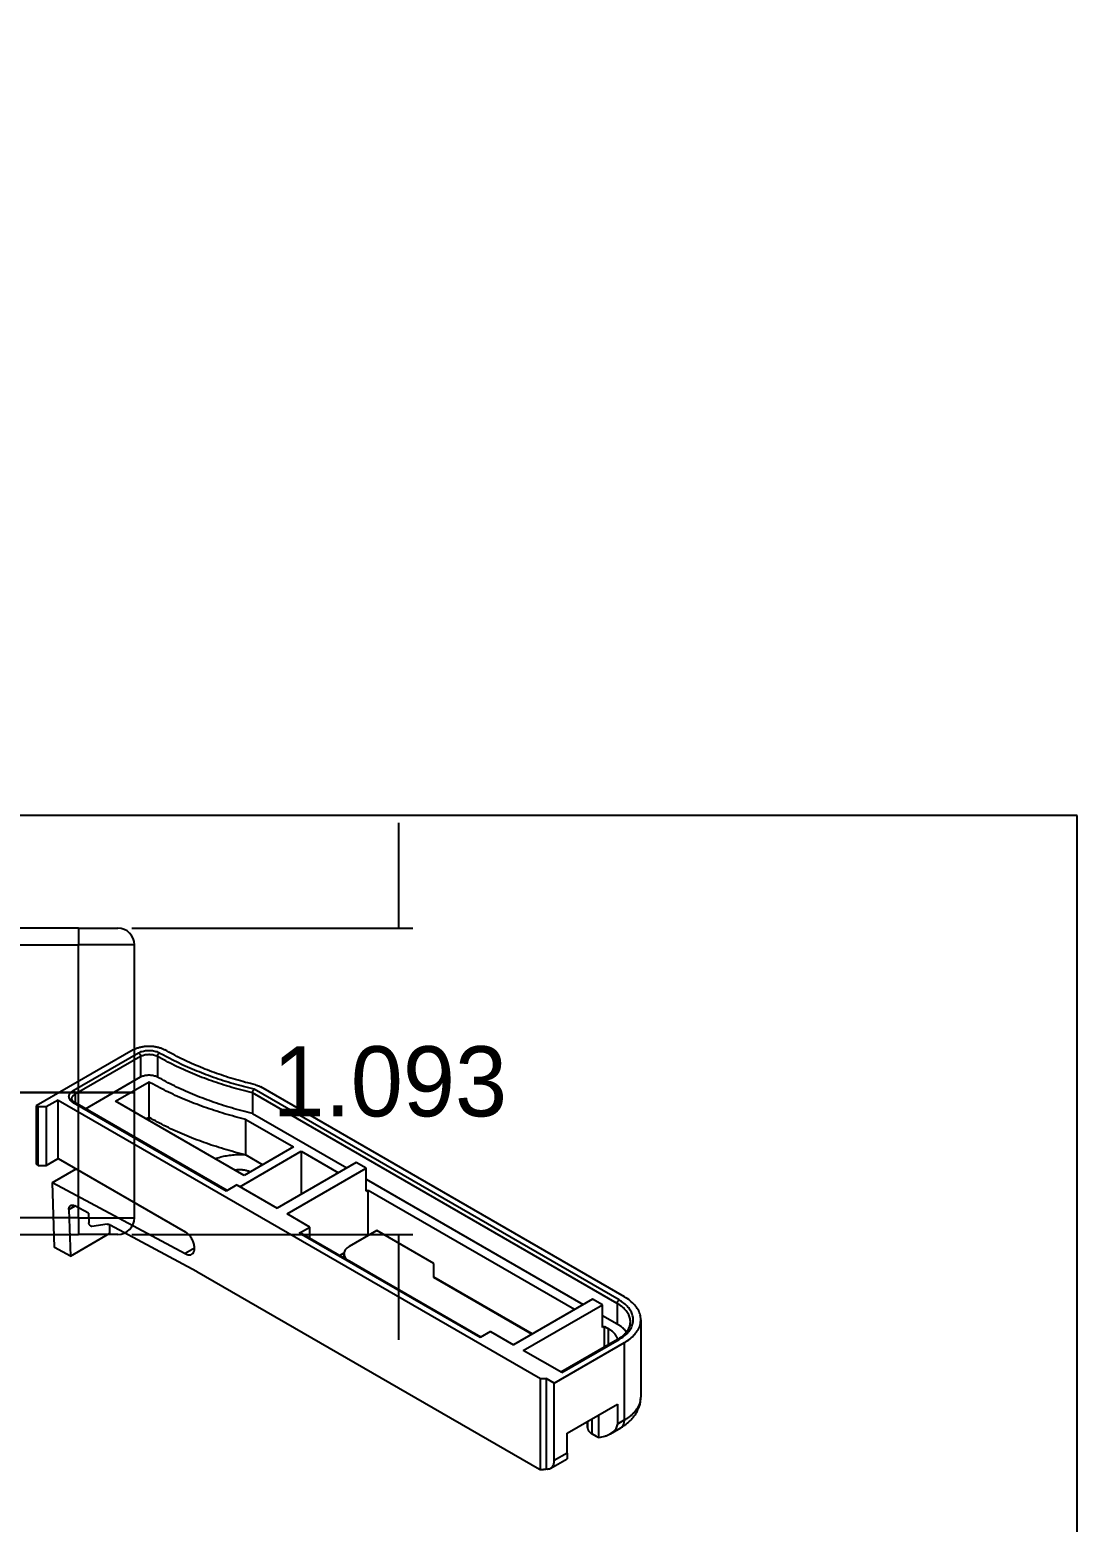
# Model space of a CAD drawing. Extents: x -1.3 to 21.2, y -2.5 to 16.2.
# Drawn here: x 6.89 to 10.62, y 5.6 to 10.93 of the extents above; entities that cross this region are included whole.
import ezdxf

# ---------------------------------------------------------------- set-up
doc = ezdxf.new("R2010")
doc.units = 0
doc.header["$MEASUREMENT"] = 0
doc.linetypes.add('BORDER', pattern=[0.875, 0.25, -0.125, 0.25, -0.125, 0, -0.125])
doc.dimstyles.new('VSDIMSTYLE0', dxfattribs={"dimtxt": 0.18, "dimasz": 0.18, "dimexe": 0.05, "dimexo": 0.05, "dimgap": 0.09, "dimtad": 0, "dimtih": 1, "dimtoh": 1, "dimdec": 3, "dimzin": 0, "dimdsep": 46, "dimtxsty": 'Standard', "dimcen": 0.09, "dimadec": 0, "dimazin": 0, "dimtp": 0.001, "dimtm": 0.001, "dimtfac": 1, "dimtdec": 3, "dimtofl": 0, "dimtmove": 0, "dimatfit": 0, "dimfxl": 0, "dimtolj": 1, "dimtzin": 0, "dimarcsym": 0})
doc.dimstyles.new('VSDIMSTYLE1', dxfattribs={"dimtxt": 0.18, "dimasz": 0.18, "dimexe": 0.05, "dimexo": 0.05, "dimgap": 0.09, "dimtad": 0, "dimtih": 1, "dimtoh": 1, "dimdec": 3, "dimzin": 0, "dimdsep": 46, "dimtxsty": 'Standard', "dimcen": 0.09, "dimadec": 0, "dimazin": 0, "dimtp": 0.001, "dimtm": 0.001, "dimtfac": 1, "dimtdec": 3, "dimtofl": 0, "dimtmove": 0, "dimatfit": 0, "dimfxl": 0, "dimtolj": 1, "dimtzin": 0, "dimarcsym": 0})
doc.dimstyles.new('VSDIMSTYLE2', dxfattribs={"dimtxt": 0.18, "dimasz": 0.18, "dimexe": 0.05, "dimexo": 0.05, "dimgap": 0.09, "dimtad": 0, "dimtih": 1, "dimtoh": 1, "dimdec": 3, "dimzin": 0, "dimdsep": 46, "dimtxsty": 'Standard', "dimcen": 0.09, "dimadec": 0, "dimazin": 0, "dimtp": 0.001, "dimtm": 0.001, "dimtfac": 1, "dimtdec": 3, "dimtofl": 0, "dimtmove": 0, "dimatfit": 0, "dimfxl": 0, "dimtolj": 1, "dimtzin": 0, "dimarcsym": 0})

# ---------------------------------------------------------------- blocks, each defined once
blk = doc.blocks.new('*D')
at = {"color": 0, "linetype": 'Continuous'}
for p, q in [((4.737631270510977, 13.88008725345119), (4.737631270510977, 14.66875277751501)), ((7.262368729488939, 13.7716823265573), (7.262368729488939, 14.66875277751501)), ((4.737631270510977, 14.61875277751501), (5.424999993294435, 14.61875277751501)), ((6.57500000670548, 14.61875277751501), (7.262368729488939, 14.61875277751501)), ((7.105631270510972, 13.99031738558094), (7.991168380400155, 13.99031738558094)), ((7.941168380400155, 13.99031738558094), (7.941168380400155, 13.24999985606912)), ((7.941168380400155, 12.74999985606912), (7.941168380400155, 12.0096823265573)), ((7.112368729488934, 12.0096823265573), (7.991168380400155, 12.0096823265573)), ((8.205056899493169, 7.723547391071639), (8.205056899493169, 8.098547391071639)), ((7.252368792709816, 7.723547391071639), (8.25505689949317, 7.723547391071639)), ((7.252368792709734, 6.630547391071638), (8.25505689949317, 6.630547391071638)), ((8.205056899493169, 6.255547391071638), (8.205056899493169, 6.630547391071638))]:
    blk.add_line(p, q, dxfattribs=at)
at = {"color": 0, "linetype": 'BORDER'}
for s, p in [('2.525', (5.549999993294435, 14.49375277751501)), ('1.981', (7.491168373694633, 12.87499985606912)), ('1.093', (7.755056892787646, 7.052047391071639))]:
    blk.add_text(s, height=0.25, dxfattribs=at).set_placement(p)

msp = doc.modelspace()

# ---------------------------------------------------------------- linework, layer by layer
at = {"color": 0, "linetype": 'Continuous'}
for p, q in [((10.625, 8.125), (0.375, 8.125)), ((10.625, 0.375), (10.625, 8.125)), ((7.062368792709815, 7.723547391071639), (5.532631333731858, 7.723547391071639)), ((7.062368792709862, 7.723547391071713), (7.062368792709862, 7.66354739107154)), ((7.062368792709862, 7.723547391071713), (7.202368792709734, 7.723547391071713)), ((5.532631333731859, 7.663547391071639), (7.062368792709815, 7.663547391071639)), ((7.062368792709815, 7.137547391071639), (7.062368792709815, 7.663547391071639)), ((7.262368792709907, 7.66354739107154), (7.062368792709862, 7.66354739107154)), ((7.262368792709816, 7.137547391071639), (7.262368792709816, 7.663547391071639)), ((7.257548710548342, 7.289227568938846), (6.911936129107807, 7.089688052008826)), ((7.044165097189686, 7.143985074640519), (7.276836215742555, 7.278317807569672)), ((7.28390728355442, 7.266070358855756), (7.051236165001551, 7.131737625926603)), ((7.28390728355442, 7.266070358855756), (7.28390728355442, 7.192585666572262)), ((7.344718466736462, 7.266070358855758), (7.344718466736462, 7.192585666572263)), ((7.087399115905454, 7.079131623082167), (7.28390728355442, 7.192585666572262)), ((5.60763133373186, 7.137547391071639), (7.062368792709815, 7.137547391071639)), ((7.062368792709815, 7.137547391071639), (5.60763133373186, 7.137547391071639)), ((7.262368792709907, 7.1375473910717), (7.062368792709862, 7.1375473910717)), ((7.062368792709862, 7.1375473910717), (7.262368792709907, 7.1375473910717)), ((7.062368792709815, 6.690547391071639), (7.062368792709815, 7.137547391071639)), ((7.194778841582417, 7.106017983627383), (7.314279887602937, 7.175011944715772)), ((7.262368792709816, 6.690547391071639), (7.262368792709816, 7.137547391071639)), ((7.314279887602937, 7.048454876448501), (7.314279887602937, 7.175011944715772)), ((7.683593097081031, 7.135702635545905), (7.683593097081031, 7.062217943262408)), ((8.983758997984378, 6.385051502668199), (7.683593097081031, 7.135702635545902)), ((8.990830065796244, 6.397298951382115), (7.689244686552278, 7.148769620461883)), ((9.00992194888828, 6.40832165522464), (7.713474862528069, 7.15682572952481)), ((6.919169924909187, 7.085511618055636), (6.911936129107806, 7.089688052008826)), ((6.911936129107806, 7.089688052008826), (6.911936129107806, 6.881481391408061)), ((6.94712874017762, 7.085511618055636), (6.919169924909187, 7.085511618055636)), ((6.919169924909187, 6.877304957454871), (6.919169924909187, 7.085511618055636)), ((6.989717875038328, 7.110100466532018), (6.94712874017762, 7.085511618055636)), ((6.94712874017762, 7.085511618055636), (6.94712874017762, 6.877304957454871)), ((6.989717875038328, 7.110100466532019), (8.710108673665186, 6.11683237583344)), ((6.989717875038325, 6.901893805931253), (6.989717875038326, 7.110100466532018)), ((7.589746157845563, 6.785719383616918), (7.044165097189686, 7.10071075585135)), ((7.592675090033698, 6.787410403404176), (7.049165097189686, 7.101206044079917)), ((7.051236165001552, 7.131737625926603), (7.051236165001552, 7.100010312521227)), ((7.653440085805824, 6.841209790808159), (7.194778841582417, 7.106017983627383)), ((7.314279887602942, 7.0484550084543), (7.304380363409984, 7.042739515496646)), ((7.314279887602939, 7.048454876448527), (7.314279887301522, 7.037024022713018)), ((7.659299001451784, 6.91457772466652), (7.659299001451784, 7.041134792933795)), ((7.659299001451784, 7.041134792933795), (7.829509674321264, 6.942863615133653)), ((7.683593097081031, 7.062217943262408), (8.019972455227112, 6.868009230286939)), ((7.637883622299332, 6.801201524345594), (7.856379732006353, 6.927350312101829)), ((7.829509674321263, 6.942863615133653), (7.653440085805824, 6.841209790808159)), ((7.856379732006358, 6.927350312101832), (7.856379732006358, 6.773558927497973)), ((7.856379732006353, 6.927350180096027), (7.989566863636099, 6.850454553796998)), ((6.911936129107806, 6.881481391408061), (6.919169924909187, 6.877304957454871)), ((6.919169924909187, 6.877304957454871), (6.94712874017762, 6.877304957454871)), ((6.94712874017762, 6.877304957454871), (6.989717875038325, 6.901893805931253)), ((6.989717875038326, 6.901893805931253), (7.443064344804246, 6.640154099575731)), ((7.659299001451784, 6.91457772466652), (7.719907995016316, 6.879585105916727)), ((8.05320647394288, 6.887196899938741), (7.771070868249456, 6.724305832043665)), ((7.806426207308787, 6.703893417520472), (8.088561813002208, 6.866784485415546)), ((8.088561813002208, 6.866784485415547), (8.05320647394288, 6.88719689993874)), ((8.088561813002208, 6.785134827322782), (8.088561813002208, 6.866784485415547)), ((6.970055733156863, 6.816513765592999), (7.053828088899411, 6.864879757731608)), ((6.976964879744995, 6.584064874277622), (6.970055733156863, 6.816513765592999)), ((6.970055733156863, 6.816513765592999), (7.443064346715848, 6.562495256370899)), ((8.088561813002208, 6.828409146111944), (8.862843738401478, 6.381377268054023)), ((7.627222817248446, 6.807356543011501), (7.589746157845563, 6.785719383616918)), ((7.627222817248449, 6.807356543011502), (7.771070868249458, 6.724305832043666)), ((8.088561813002208, 6.785134827322774), (8.095632880814083, 6.789217310227418)), ((8.095632880814083, 6.789217310227418), (8.832438146810457, 6.363822591564078)), ((8.095632880814083, 6.626518143398318), (8.095632880814083, 6.789217310227418)), ((7.02856372889926, 6.719743781308432), (7.050557916683855, 6.732442131546474)), ((7.02856372889926, 6.719743781308432), (7.033498962212256, 6.553704532125456)), ((7.098491001859993, 6.706700759212374), (7.049023679701135, 6.733266058595522)), ((7.098491001859993, 6.706700759212374), (7.099506023985124, 6.672551712779846)), ((7.062368792709815, 6.690547391071639), (5.60763133373186, 6.690547391071639)), ((7.062368792709862, 6.690547391071584), (7.262368792709907, 6.690547391071584)), ((7.062368792709862, 6.690547391071584), (7.062368792709862, 6.630547391071638)), ((7.165215460608197, 6.667584213103231), (7.110319879345739, 6.659668999964015)), ((7.174920318449566, 6.635354190218228), (7.174007451015778, 6.666066380239864)), ((7.175716415641467, 6.665228608556952), (7.483734458321043, 6.499814529886654)), ((7.887743487145244, 6.656944864117126), (7.806426207308786, 6.703893417520472)), ((7.850266827742359, 6.635307704722543), (7.887743487145244, 6.656944864117126)), ((7.887743487145242, 6.617052584902475), (7.887743487145242, 6.656944864117125)), ((5.64763133373186, 6.630547391071638), (7.062368792709815, 6.630547391071638)), ((7.033498962212256, 6.553704532125456), (7.174920318449566, 6.635354190218228)), ((7.202368792709734, 6.630547391071638), (7.062368792709862, 6.630547391071638)), ((8.495148212184478, 6.262985263819507), (7.850266827742359, 6.635307704722543)), ((8.498077144372612, 6.264676283606764), (7.855266827742359, 6.63580299295111)), ((8.126932948063764, 6.644589245650575), (8.027853520127255, 6.587385711260278)), ((8.329973043023053, 6.527363992169544), (8.126932948063764, 6.644589245650575)), ((7.033498962212256, 6.553704532125456), (6.976964879744995, 6.584064874277622)), ((7.476691613960564, 6.581909968166747), (7.443064346715848, 6.562495256370899)), ((8.009660184765128, 6.564034193840348), (7.994617109482766, 6.555349070276636)), ((8.009547693951415, 6.561870193106286), (8.009547693951415, 6.546728893314502)), ((7.483734458321043, 6.499814529886655), (7.48496909423908, 6.499201402600736)), ((7.48496909423908, 6.499201402600735), (8.706573139759252, 5.793907978076525)), ((8.027853520127255, 6.536354674952295), (8.027853520127255, 6.536160019644142)), ((8.027853520127255, 6.536354674952295), (8.101906322572749, 6.493600269526143)), ((8.329973043023053, 6.477311481820117), (8.329973043023053, 6.527363992169544)), ((8.101906322572749, 6.493600269526143), (8.101906322572749, 6.49340561421799)), ((8.680410195540384, 6.276049212973954), (8.329973043023053, 6.47837419731388)), ((8.67948985692579, 6.275517855227072), (8.329973043023053, 6.477311481820117)), ((8.896077757117247, 6.400564937705825), (8.613942151423815, 6.237673869810745)), ((8.931433096176574, 6.380152523182632), (8.896077757117247, 6.400564937705825)), ((8.649297490483146, 6.217261455287553), (8.931433096176574, 6.380152523182632)), ((8.931433096176574, 6.298502865089859), (8.931433096176574, 6.380152523182632)), ((8.931433096176574, 6.341777183879029), (8.983758997984378, 6.311566810384704)), ((8.983758997984378, 6.385051502668199), (8.983758997984378, 6.311566810384704)), ((8.53262487158736, 6.284622423214088), (8.495148212184478, 6.262985263819505)), ((8.53262487158736, 6.284622423214088), (8.613942151423814, 6.237673869810743)), ((8.93850416398844, 6.302585347994498), (8.931433096176574, 6.298502865089859)), ((8.93850416398844, 6.302585347994498), (8.953353406393358, 6.294012133894756)), ((8.93850416398844, 6.229216708961807), (8.93850416398844, 6.302585347994498)), ((8.953353406393358, 6.237789923061548), (8.953353406393358, 6.294012133894756)), ((9.068500592650972, 6.326671997131866), (9.068500592650972, 6.050696152778295)), ((8.759606148348244, 6.100502444214886), (9.009921948888282, 6.245022339039094)), ((8.985830065796247, 6.256540331110186), (8.783547273845201, 6.139752306724822)), ((8.786476206033337, 6.138061286937564), (8.990830065796246, 6.256045042881619)), ((9.009921948888282, 5.969046494685522), (9.009921948888282, 6.245022339039095)), ((8.786476206033337, 6.138061286937564), (8.649297490483146, 6.217261455287554)), ((8.710108673665186, 6.116832375833441), (8.731321877100783, 6.116832375833441)), ((8.710108673665184, 5.792037136426945), (8.710108673665184, 6.11683237583344)), ((8.731321877100783, 6.116832375833441), (8.731321877100783, 5.7946685099447)), ((8.759606148348245, 6.100502444214888), (8.731321877100783, 6.116832375833442)), ((8.759606148348245, 5.824526599861315), (8.759606148348244, 6.100502444214886)), ((8.805568025682657, 5.922097904653512), (8.985172469836323, 6.025792578833284)), ((8.985172469836323, 6.025792578833284), (8.985172469836323, 5.954757376292571)), ((8.878398070751985, 5.960899888799829), (8.878398070751985, 5.96414635077938)), ((8.878682530831268, 5.941756029640708), (8.878682530831268, 5.964310583882728)), ((8.894789634049472, 5.919574780054725), (8.894789634049472, 5.973610024261624)), ((8.918704403565725, 5.906931298815953), (8.918704403565725, 5.987417239529681)), ((9.009921948888282, 5.969046494685522), (8.985172469836323, 5.954757376292571)), ((8.805568025682659, 5.851062702112799), (8.805568025682659, 5.922097904653512)), ((8.878398070751985, 5.960899888799828), (8.878682530831268, 5.941756029640707)), ((8.894789634049472, 5.919574780054724), (8.909512029829832, 5.911074800887818)), ((8.960319656093938, 5.920116360141193), (8.997495542017088, 5.941579867886288)), ((8.747179741477051, 5.79705997306208), (8.805568025682659, 5.830770464665708)), ((8.805568025682659, 5.851062702112799), (8.759606148348245, 5.824526599861315)), ((8.80556802568267, 5.851062702112897), (8.80556802568267, 5.830770464665772))]:
    msp.add_line(p, q, dxfattribs=at)
for centre, start, end in [((7.202368792709816, 7.663547391071639), 0, 90), ((7.202368792709816, 6.690547391071639), 270, 0)]:
    msp.add_arc(centre, 0.0600000000000005, start, end, dxfattribs=at)
for points, start_tangent, end_tangent in [([(7.257548710548342, 7.289227568938845), (7.267094432859867, 7.293934600060244), (7.277798013064102, 7.297721534228925), (7.289395893493269, 7.300495124557541), (7.301602495840046, 7.302187076047181), (7.314117253043265, 7.302755727236907), (7.326632010246483, 7.302187076047181), (7.338838612593261, 7.300495124557542), (7.350436493022428, 7.297721534228927), (7.361140073226663, 7.293934600060246), (7.370685795538189, 7.289227568938847)], (0.05656854249492227, 0.03265986323711001), (0.05656854249492582, -0.03265986323710823)), ([(7.276836215742556, 7.278317807569673), (7.283160256773941, 7.2814362156876), (7.290251378659246, 7.283945059574351), (7.29793497444357, 7.285782563167059), (7.306021848498309, 7.286903481028945), (7.314312875145442, 7.287280212442139), (7.322603901792574, 7.286903481028946), (7.330690775847313, 7.285782563167059), (7.338374371631637, 7.283945059574352), (7.345465493516942, 7.2814362156876), (7.351789534548328, 7.278317807569674)], (0.03747665940288236, 0.02163715939458477), (0.03747665940288414, -0.02163715939458388)), ([(7.276836215742555, 7.278317807569673), (7.277942374452967, 7.277578642262354), (7.279021295864799, 7.276656629101857), (7.280046413352156, 7.275574471112181), (7.280992485120329, 7.274358814614509), (7.281836215742555, 7.273039593106343), (7.282556829770732, 7.271649290199463), (7.283136583295906, 7.270222139765584), (7.283561200862194, 7.268793282984832), (7.283820226975892, 7.267397903053251), (7.283907283554421, 7.266070358855757)], (0.007071067811865284, -0.004082482904638418), (0, -0.008164965809276836)), ([(7.28390728355442, 7.266070358855756), (7.289038109296865, 7.268600388083509), (7.294791283656641, 7.270635865199175), (7.301025144387319, 7.272126670000805), (7.307586193148712, 7.273036093926487), (7.314312875145442, 7.273341743940965), (7.321039557142171, 7.273036093926487), (7.327600605903564, 7.272126670000806), (7.333834466634242, 7.270635865199175), (7.339587640994018, 7.26860038808351), (7.344718466736463, 7.266070358855757)], (0.03040559159101619, 0.01755467648994635), (0.03040559159101797, -0.01755467648994546)), ([(7.344718466736463, 7.266070358855758), (7.34480552331499, 7.267397903053253), (7.345064549428688, 7.268793282984833), (7.345489166994978, 7.270222139765585), (7.346068920520151, 7.271649290199464), (7.346789534548328, 7.273039593106344), (7.347633265170553, 7.274358814614509), (7.348579336938728, 7.275574471112181), (7.349604454426084, 7.276656629101857), (7.350683375837916, 7.277578642262354), (7.351789534548328, 7.278317807569673)], (0, 0.008164965809276836), (0.007071067811865284, 0.004082482904638418)), ([(7.683593097081031, 7.135702635545905), (7.646003388165227, 7.145132822191062), (7.60908845764027, 7.155413214226389), (7.572905968175782, 7.166527753248387), (7.537512438337725, 7.17845907788098), (7.502963154304044, 7.191188550894718), (7.469312083505328, 7.204696288318903), (7.436611790325425, 7.218961190501191), (7.404913353993666, 7.233960975066132), (7.374266288796974, 7.249672211721172), (7.344718466736462, 7.266070358855759)], (-0.9590732525301986, 0.2277041181600543), (-0.7332697320904487, 0.423353477211025)), ([(7.689244686552278, 7.148769620461882), (7.651804298309603, 7.158114896748773), (7.615036195063856, 7.168311167670163), (7.578998376763291, 7.179342349089706), (7.543747691366116, 7.19119103983913), (7.509339745165518, 7.203838549167767), (7.475828815073362, 7.217264926226325), (7.443267763000915, 7.231448991538411), (7.411707952471687, 7.246368370410158), (7.381199167597884, 7.261999528225252), (7.351789534548328, 7.278317807569672)], (-0.9505827063777144, 0.2244411714574808), (-0.7261986642785834, 0.4192709943063866)), ([(7.694072561703245, 7.164319843443405), (7.658215872690175, 7.173401715927501), (7.623002445474351, 7.183287023445024), (7.588486262251448, 7.19396061181625), (7.554720236341866, 7.205406118426641), (7.521756131074596, 7.217605997310746), (7.489644480434015, 7.230541546050162), (7.458434511591274, 7.244192934444355), (7.428174069439025, 7.258539234910358), (7.39890954324519, 7.273558454564769), (7.370685795538189, 7.289227568938847)], (-0.9234862955450236, 0.2215598993326475), (-0.7071397687290508, 0.4082673358304056)), ([(7.283907283554419, 7.192585666572261), (7.289038109296865, 7.195115695800014), (7.29479128365664, 7.19715117291568), (7.301025144387318, 7.19864197771731), (7.307586193148711, 7.199551401642992), (7.314312875145441, 7.19985705165747), (7.321039557142171, 7.199551401642992), (7.327600605903564, 7.198641977717311), (7.333834466634242, 7.19715117291568), (7.339587640994018, 7.195115695800014), (7.344718466736463, 7.192585666572262)], (0.0304055915910153, 0.01755467648994724), (0.03040559159101708, -0.01755467648994546)), ([(7.683593097081031, 7.062217943262406), (7.646003388165227, 7.071648129907564), (7.60908845764027, 7.08192852194289), (7.572905968175782, 7.093043060964888), (7.537512438337726, 7.104974385597483), (7.502963154304045, 7.11770385861122), (7.469312083505329, 7.131211596035405), (7.436611790325426, 7.145476498217694), (7.404913353993667, 7.160476282782634), (7.374266288796974, 7.176187519437675), (7.344718466736463, 7.192585666572263)], (-0.9590732525301986, 0.2277041181600579), (-0.7332697320904495, 0.4233534772110294)), ([(7.044165097189687, 7.10071075585135), (7.038763855890702, 7.104361942643187), (7.03441841081059, 7.108456003772524), (7.031235761228931, 7.112892129866948), (7.029294274541032, 7.117561088779354), (7.028641756592574, 7.122347915245935), (7.029294274541032, 7.127134741712514), (7.031235761228931, 7.131803700624921), (7.03441841081059, 7.136239826719345), (7.038763855890701, 7.140333887848683), (7.044165097189686, 7.143985074640519)], (-0.03747665940288769, 0.02163715939458566), (0.0374766594028868, 0.02163715939458566)), ([(7.044165097189686, 7.143985074640519), (7.045271255900098, 7.1432459093332), (7.04635017731193, 7.142323896172703), (7.047375294799287, 7.141241738183028), (7.04832136656746, 7.140026081685355), (7.049165097189686, 7.13870686017719), (7.049885711217863, 7.13731655727031), (7.050465464743036, 7.135889406836432), (7.050890082309325, 7.134460550055679), (7.051149108423023, 7.133065170124098), (7.051236165001551, 7.131737625926604)], (0.007071067811865284, -0.004082482904638418), (8.881784197001252e-16, -0.008164965809277724)), ([(7.659299001451785, 7.041134792933795), (7.621062611485478, 7.050925935413242), (7.583511558890993, 7.061564534629623), (7.546702166055186, 7.073034633871758), (7.510689642958069, 7.085319029271258), (7.475528004364007, 7.098399295606399), (7.441269988805598, 7.112255813937903), (7.407966979481762, 7.126867801035153), (7.375668927188683, 7.142213340548723), (7.344424275399186, 7.158269415882453), (7.314279887602938, 7.175011944715771)], (-0.9955903400829698, 0.2417303208113175), (-0.7637083112239758, 0.4409271990675157)), ([(7.683593097081031, 7.135702635545902), (7.683679900313374, 7.137202840487639), (7.683962974751344, 7.138927541561187), (7.68503080889667, 7.142388699219073), (7.685801812350038, 7.144091487994697), (7.687521341813386, 7.146884536209917), (7.688402676937286, 7.147947402928729), (7.689244686552278, 7.148769620461887)], (1.842163774234962e-05, 0.0005005658417918113), (0.0002863773358052768, 0.0002681032258511351)), ([(7.694072561703245, 7.164319843443404), (7.696223862682762, 7.163774956514112), (7.698336569754906, 7.163181865731595), (7.700407444139028, 7.162541480304217), (7.702433311184008, 7.161854781943054), (7.70441106523499, 7.161122823356922), (7.706337674394352, 7.160346726638579), (7.708210185169611, 7.159527681544552), (7.710025727001124, 7.158666943671244), (7.711781516662655, 7.157765832530103), (7.713474862528069, 7.156825729524808)], (0.05540659293590977, -0.01329297382372108), (0.04242640687119259, -0.0244948974278314)), ([(7.038641756592575, 7.114182950077407), (7.038774311320417, 7.116130780353225), (7.039171158085873, 7.118066601604512), (7.03982985019683, 7.11997847885031), (7.040746326597652, 7.121854624732412), (7.041914936906942, 7.123683472188333), (7.043328476254011, 7.125453745766091), (7.04497822969931, 7.127154531141124), (7.046854025964917, 7.128775342406714), (7.048944300143849, 7.130306186723089), (7.051236165001552, 7.131737625926604)], (1.109810909838416e-09, 0.02482606157515477), (0.03040559159102152, 0.01755467648994724)), ([(7.049165097189687, 7.101206044079917), (7.047075175811353, 7.102616041085789), (7.04498525443302, 7.104026038091662), (7.043450703800522, 7.105467006689145), (7.041916153168024, 7.106907975286628), (7.040933318255107, 7.108269794095436), (7.039950483342192, 7.109631612904242), (7.039444231058595, 7.110836646135477), (7.038937978774999, 7.11204167936671), (7.038789867683787, 7.113112314401684), (7.038641756592574, 7.114182949436658)], (-0.02660970544281227, 0.01795263945834868), (-0.001885808983455028, 0.01363174864507499)), ([(7.044165097189686, 7.100710755851351), (7.044719886776035, 7.101005893903702), (7.045271255900098, 7.101248872602477), (7.045815805187877, 7.101438193903198), (7.04635017731193, 7.101572690577092), (7.046871077690417, 7.101651533407437), (7.047375294799287, 7.101674236301969), (7.047859719972395, 7.101640659289792), (7.04832136656746, 7.101551009384352), (7.048757388379713, 7.101405839307127), (7.049165097189686, 7.101206044079917)], (0.007071067811865284, 0.004082482904638418), (0.004999999999999893, -0.002886751345948291)), ([(7.657297698960977, 6.91506501076644), (7.619292119360299, 6.924847259362895), (7.581967407576387, 6.935467478033589), (7.54537896673162, 6.946909902603888), (7.509581107060924, 6.959157548453727), (7.474626965296114, 6.97219223572881), (7.440568425792117, 6.985994616325973), (7.40745604351217, 7.000544202612631), (7.375338968986308, 7.015819397837705), (7.34426487535453, 7.031797528188861), (7.314279887602936, 7.048454876448501)], (-0.9947463358000883, 0.2428857733431222), (-0.7637083112239749, 0.4409271990675236)), ([(7.550404778438862, 6.900697253252509), (7.559940591334034, 6.904106366035818), (7.569878433874898, 6.907108430224747), (7.580166270271994, 6.909687726634831), (7.590750232124154, 6.9118307497467), (7.601574900480204, 6.913526278422666), (7.612583596019535, 6.914765434662015), (7.623718675832134, 6.915541730087321), (7.634921835244093, 6.915851099918415), (7.646134413108181, 6.915691924256073), (7.657297698960975, 6.91506503656402)], (0.1287423101829424, 0.04983442750531264), (0.1536280643893724, -0.01188021748252499)), ([(7.6592990014519, 6.914577724666493), (7.659098794872501, 6.914626348701027), (7.658898605233808, 6.914674995979804), (7.658698432543913, 6.914723666500856), (7.658498276810914, 6.914772360262213), (7.658298138042905, 6.914821077261907), (7.658098016247981, 6.914869817497967), (7.657897911434233, 6.914918580968424), (7.657697823609755, 6.914967367671304), (7.65749775278264, 6.915016177604633), (7.657297698960978, 6.91506501076644)], (-0.9955903400830177, 0.241730320811258), (-0.9947463358000883, 0.2428857733431222)), ([(7.619163703035791, 6.860999269627283), (7.625044956276486, 6.861817011926428), (7.631035591244346, 6.862302652895933), (7.637079485369391, 6.862451642864611), (7.643120017129395, 6.862262586037196), (7.649100596502062, 6.861737253570681), (7.654965195122088, 6.860880566981445), (7.660658871176427, 6.859700552038595), (7.66612828412029, 6.858208263575477), (7.671322194391874, 6.856417681923752), (7.676191943444255, 6.854345581940271)], (0.05998338167728789, 0.01013645945438046), (0.04845886352318374, -0.02278880198633182)), ([(7.02856372889926, 6.719743781308432), (7.028708926390499, 6.723499988156096), (7.029372569913699, 6.72688336508104), (7.030538318362812, 6.729810602114588), (7.032177467142121, 6.732209620966032), (7.034249654968661, 6.734021349829361), (7.036703857700943, 6.735201177927177), (7.039479644722666, 6.735720053976087), (7.042508666945047, 6.735565201525715), (7.045716339788221, 6.734740433557318), (7.049023679701135, 6.733266058595521)], (-0.0007403301233495085, 0.02490740559415361), (0.02120028092522475, -0.01138512830706429)), ([(7.110319879345739, 6.659668999964016), (7.108991231920012, 6.659687820502708), (7.107556886728008, 6.660102993282075), (7.106079531537371, 6.660896373259438), (7.104623733859066, 6.662033285922724), (7.10325311903733, 6.663464042733036), (7.102027589516811, 6.665126112752231), (7.101000706818299, 6.666946855544973), (7.100217350643249, 6.668846695914326), (7.099711757415471, 6.670742601719705), (7.099506023985123, 6.672551712779847)], (-0.005996605595645299, -0.0008646308192723495), (-0.0002467767077831695, 0.008302468531384832)), ([(7.165215460608197, 6.667584213103231), (7.166172380662998, 6.667682603937519), (7.167157489447685, 6.667705999073602), (7.168168086847555, 6.66765433438704), (7.169201402885379, 6.667527751487147), (7.170254605313722, 6.667326597328853), (7.171324807377936, 6.667051423261722), (7.172409075728554, 6.666702983518748), (7.17350443846139, 6.666282233149046), (7.174607893263332, 6.665790325400131), (7.175716415641468, 6.665228608556952)], (0.01798981678693501, 0.002593892457815272), (0.02120028092522386, -0.01138512830706429)), ([(7.443064347216936, 6.562495256081598), (7.453455744446338, 6.55839622791076), (7.462829959180764, 6.558499335849385), (7.470269377976647, 6.562794486974142), (7.475045778695619, 6.570861241970817), (7.476691613960563, 6.581909970663378), (7.475045777950057, 6.594859146516551), (7.470269376558504, 6.608441213987541), (7.462829957228857, 6.621326665692968), (7.453455742151733, 6.632254183853549), (7.443064344804245, 6.640154106865295)], (0.03362726820051609, -0.01941471066541745), (-0.03362726820051609, 0.01941471124402128)), ([(7.855266827742359, 6.63580299295111), (7.854859118932385, 6.636002788178319), (7.854423097120133, 6.636147958255544), (7.853961450525068, 6.636237608160985), (7.853477025351959, 6.636271185173162), (7.85297280824309, 6.63624848227863), (7.852451907864602, 6.636169639448285), (7.85191753574055, 6.636035142774391), (7.851372986452771, 6.63584582147367), (7.850821617328708, 6.635602842774896), (7.850266827742359, 6.635307704722543)], (-0.004999999999999893, 0.002886751345948291), (-0.007071067811865284, -0.004082482904638418)), ([(8.027853520127255, 6.587385711260278), (8.02148413180298, 6.583080066458584), (8.016359786189643, 6.578252164183422), (8.012606661682968, 6.573020883411696), (8.01031717266422, 6.567515035637632), (8.009547693951415, 6.561870193106287), (8.01031717266422, 6.556225350574943), (8.012606661682968, 6.550719502800878), (8.016359786189643, 6.545488222029152), (8.02148413180298, 6.54066031975399), (8.027853520127255, 6.536354674952296)], (-0.04419417382415869, -0.02551551815399122), (0.04419417382415958, -0.02551551815399122)), ([(8.990830065796244, 6.397298951382116), (8.989723907085832, 6.396559786074798), (8.988644985673998, 6.395637772914301), (8.987619868186643, 6.394555614924625), (8.986673796418469, 6.393339958426953), (8.985830065796243, 6.392020736918788), (8.985109451768068, 6.390630434011907), (8.984529698242893, 6.389203283578029), (8.984105080676605, 6.387774426797276), (8.983846054562907, 6.386379046865695), (8.98375899798438, 6.3850515026682)], (-0.007071067811866172, -0.004082482904638418), (0, -0.008164965809276836)), ([(8.990830065796244, 6.256045042881618), (9.008460532677837, 6.267963067692708), (9.02264472133556, 6.281326701190356), (9.033033369970033, 6.295806886366494), (9.039370675573931, 6.311047073005104), (9.041500592650971, 6.326671997131866), (9.039370675573931, 6.342296921258628), (9.033033369970033, 6.357537107897238), (9.02264472133556, 6.372017293073376), (9.008460532677837, 6.385380926571025), (8.990830065796244, 6.397298951382115)], (0.1223294731452729, 0.07062695425024845), (-0.1223294731452729, 0.07062695425024845)), ([(9.00992194888828, 6.245022339039093), (9.03030399152596, 6.258800402404516), (9.046701897488644, 6.274249689685034), (9.058711895910001, 6.290989788154557), (9.066038260769998, 6.308608501031563), (9.06850059265097, 6.326671997131866), (9.066038260769998, 6.344735493232169), (9.058711895910001, 6.362354206109175), (9.046701897488644, 6.379094304578699), (9.03030399152596, 6.394543591859216), (9.00992194888828, 6.408321655224639)], (0.1414213562373092, 0.08164965809277192), (-0.1414213562373092, 0.0816496580927728)), ([(9.031500592650971, 6.318507031322588), (9.030998118049471, 6.32589066726892), (9.02949379216798, 6.333228780644335), (9.026996889675793, 6.340476129539703), (9.023522804807081, 6.347588031639096), (9.01909295645031, 6.354520639701123), (9.013734656093675, 6.361231211891758), (9.007480939440686, 6.367678375301951), (9.000370362734087, 6.37382238102538), (8.992446765043773, 6.379625349223671), (8.983758997984376, 6.385051502668199)], (0, 0.0941080938779093), (-0.115258405333412, 0.06654447134560826)), ([(8.986682645929855, 6.257036251568429), (8.985191182898317, 6.26118099149659), (8.983264066332321, 6.26526540458914), (8.980908490943468, 6.26927424206727), (8.978133251054775, 6.273192537306739), (8.974948707767886, 6.277005661714389), (8.97136675028086, 6.280699379342645), (8.967400751500932, 6.284259900038102), (8.963065518118027, 6.2876739309258), (8.958377235325326, 6.290928726036936), (8.953353406393358, 6.294012133894758)], (-0.0208087068984959, 0.06823244027394537), (-0.08485281374238696, 0.04898979485566368)), ([(9.01774198018104, 6.282864151223063), (9.015204055659385, 6.2860389777009), (9.012463600790436, 6.289157178970971), (9.009524398888267, 6.292214450224285), (9.006390507645655, 6.295206570768326), (9.003066253532257, 6.29812940985389), (8.999556225821747, 6.300978932377764), (8.995865270256115, 6.303751204453353), (8.991998482355926, 6.306442398841582), (8.987961200385733, 6.309048800234556), (8.983758997984378, 6.311566810384706)], (-0.06554394135311448, 0.08616455526471789), (-0.1152584053334103, 0.06654447134560826)), ([(8.985830065796245, 6.256540331110185), (8.991299727152215, 6.260235922807793), (8.996769388508216, 6.263931514505416), (9.006774900448388, 6.271318875819231), (9.010995638291343, 6.275583480638922), (9.015147267980067, 6.279779025630502), (9.015147642374924, 6.279779564944796), (9.015148750322759, 6.279781138557876), (9.015149496847846, 6.279782177780511), (9.015153230932038, 6.279787375924386), (9.015156218491146, 6.279791534845634), (9.01516518700925, 6.279804019740208), (9.015171167968255, 6.279812345713539), (9.015201166582212, 6.279854106183688), (9.015225184237172, 6.279887540680513), (9.015346797442435, 6.280056835989788), (9.015444392992737, 6.280192696802239), (9.015743476130716, 6.280609044453264), (9.01594496371838, 6.280889531291824), (9.016576291492974, 6.281768390052486), (9.0170061316799, 6.282366761974576), (9.019728452860818, 6.286156450810494), (9.022020933854863, 6.289347767724383), (9.024357116405199, 6.292618496185545), (9.024390191958007, 6.29270752079065), (9.024493665466924, 6.292966454314139), (9.024565467768824, 6.293138797334544), (9.02633370232267, 6.297382991123875), (9.028030134574616, 6.301454841892808), (9.029762666973618, 6.305666109697929), (9.029775086736944, 6.305819240558641), (9.029869750097724, 6.306572519103334), (9.029952606063986, 6.307178859390328), (9.030523838903832, 6.311359143559132), (9.031012215777396, 6.314933087440848), (9.03150059265097, 6.318507031322591)], (0.001824543622985786, 0.001229903268772148), (0.0001628851643538098, 0.001191301932508715)), ([(8.990830065796244, 6.256045042881619), (8.990275276209895, 6.256340180933972), (8.989723907085832, 6.256583159632747), (8.989179357798053, 6.256772480933467), (8.988644985673998, 6.256906977607361), (8.988124085295512, 6.256985820437706), (8.987619868186643, 6.257008523332238), (8.987135443013534, 6.256974946320061), (8.986673796418469, 6.25688529641462), (8.986237774606217, 6.256740126337395), (8.985830065796243, 6.256540331110187)], (-0.007071067811866172, 0.004082482904638418), (-0.004999999999999005, -0.002886751345949179)), ([(8.997495542017088, 5.941579867886288), (9.008293452567234, 5.948895768404463), (9.019091363117377, 5.956211668922638), (9.02865966164966, 5.965255291273934), (9.038227960181944, 5.974298913625229), (9.046082398896901, 5.985295413519989), (9.05393683761186, 5.996291913414748), (9.059288011674976, 6.009235140271517), (9.064639185738093, 6.022178367128287), (9.067519213654684, 6.03625040524278), (9.06850059265097, 6.050696152778295)], (0.1374832671295678, 0.09314893845088967), (0.01249530546446387, 0.1839289701547857)), ([(9.00992194888828, 5.969046494685522), (9.020581785770977, 5.975704351672673), (9.03030399152596, 5.982824558050944), (9.039028625521789, 5.990363215380305), (9.046701897488646, 5.998273845331462), (9.05327649915323, 6.006507676240216), (9.058711895910003, 6.015013943800986), (9.062974576730507, 6.023740204045639), (9.06603826077, 6.032632656677992), (9.067884059397597, 6.041636476770526), (9.068500592650972, 6.050696152778295)], (0.141421356237311, 0.08164965809277103), (0, 0.1154700538379254)), ([(8.878398070751985, 5.960899888799826), (8.87839264161722, 5.961217802639067), (8.87838580216484, 5.961535707407268), (8.878377552439707, 5.961853601018969), (8.878367892495945, 5.96217148138878), (8.878356822396919, 5.962489346431396), (8.878344342215252, 5.962807194061617), (8.878330452032813, 5.963125022194355), (8.878315151940722, 5.963442828744648), (8.878298442039348, 5.963760611627678), (8.87828032243831, 5.964078368758783)], (-0.001844393945431122, 0.1241257402945006), (-0.007349682725184437, 0.1240577582739029)), ([(8.997495542017088, 5.941579867886289), (8.999756834900916, 5.943098999325365), (9.001819226186148, 5.944929124889776), (9.003670000544695, 5.94705896124684), (9.00529774733719, 5.949475377247172), (9.006692430963378, 5.952163474882591), (9.007845452734925, 5.955106681137291), (9.008749703889189, 5.958286850165997), (9.009399609417109, 5.961684375169134), (9.009791162434995, 5.965278309275264), (9.00992194888828, 5.969046494685521)], (0.02999999999999936, 0.01732050807568974), (1.77635683940025e-15, 0.04898979485566279)), ([(8.878682530831266, 5.941756029640706), (8.87888500481099, 5.939292688829449), (8.879417975182612, 5.936845848543649), (8.880278227361401, 5.934430266780832), (8.88146057277841, 5.932060513004273), (8.882957880175077, 5.929750880267988), (8.884761118615058, 5.927515299008878), (8.886859411953887, 5.925367253025983), (8.889240104437905, 5.923319698153603), (8.891888837036811, 5.92138498411882), (8.89478963404947, 5.919574780054723)], (0.0004718217069701325, -0.03175309635440371), (0.03889087296525773, -0.02245365597550908)), ([(8.90951202982983, 5.911074800887819), (8.91043854202353, 5.910551561898985), (8.911364612308375, 5.910051938625202), (8.91228979898629, 5.909576169366566), (8.91321366078064, 5.909124481045779), (8.9141357570467, 5.908697089099904), (8.915055647981845, 5.908294197377618), (8.91597289483529, 5.907915998041981), (8.916887060117377, 5.907562671478782), (8.917797707808232, 5.907234386210507), (8.918704403565727, 5.906931298815953)], (0.04242640687119348, -0.0244948974278314), (0.04141859805811343, -0.01329859983648607)), ([(8.918704403565727, 5.906931298815955), (8.929705299816428, 5.908799120077414), (8.940169557126602, 5.911506228378379), (8.949906077829326, 5.915003186662296), (8.958737054141872, 5.919226133677522), (8.96650121528124, 5.924097950207829), (8.973056772581936, 5.929529667419119), (8.97828400883247, 5.935422091603161), (8.98208746454419, 5.941667615647412), (8.984397681227001, 5.948152184149928), (8.985172469836323, 5.954757376292574)], (0.08283719611622864, 0.01061443890182012), (0, 0.04898979485566368)), ([(8.731321877100783, 5.794668509944699), (8.736126279441791, 5.794249255529619), (8.740643954595589, 5.794658896126719), (8.744806534383667, 5.795891232445322), (8.748551024458651, 5.797927614939689), (8.751820757628428, 5.800737226041684), (8.754566251428365, 5.804277546538038), (8.756745956963554, 5.808494999034313), (8.758326887688472, 5.81332575876771), (8.759285118608448, 5.818696719498291), (8.759606148348244, 5.824526599861315)], (0.03999999999999915, -0.006764079149029101), (0, 0.04898979485566368)), ([(8.706573139759264, 5.793907978076528), (8.70692709953294, 5.793705324282797), (8.707281034669107, 5.793506094548628), (8.707634920531973, 5.793310302741485), (8.707988732489175, 5.793117962489532), (8.708342445913495, 5.792929087180688), (8.708696036184566, 5.792743689961692), (8.70904947869061, 5.792561783737189), (8.709402748830113, 5.792383381168834), (8.709755822013573, 5.792208494674407), (8.710108673665196, 5.79203713642695)], (0.04242640687119348, -0.0244948974278314), (0.04227883631321916, -0.02032721462182341)), ([(8.710108673665186, 5.792037136426943), (8.712274228231827, 5.792157849748779), (8.714433710563764, 5.792310578001302), (8.716585700998806, 5.792495220779649), (8.718728784800001, 5.792711656698074), (8.720861553085696, 5.792959743469751), (8.722982603755739, 5.793239318000311), (8.725090542413245, 5.79355019649506), (8.727183983281279, 5.793892174579813), (8.72926155011387, 5.794265027435246), (8.731321877100784, 5.794668509944697)], (0.08455767262643832, 0.004082482904639306), (0.0799999999999983, 0.01632993161855634))]:
    msp.add_spline(points, degree=3, dxfattribs=dict(at, start_tangent=start_tangent, end_tangent=end_tangent))

# ---------------------------------------------------------------- dimensions: what is measured, and where the dimension line sits
dim = msp.add_linear_dim(base=(5.424999993294435, 14.61875277751501), p1=(4.737631270510977, 13.83008725345119), p2=(7.262368729488939, 13.7216823265573), dimstyle='VSDIMSTYLE0', override={"dimpost": '<>'}, dxfattribs=at)
dim.commit()
dim.dimension.update_dxf_attribs({"geometry": '*D', "text_midpoint": (5.999999999999957, 14.61875277751501)})
for base, p1, p2, dimstyle, middle in [((7.941168380400155, 13.24999985606912), (7.055631270510972, 13.99031738558094), (7.062368729488934, 12.0096823265573), 'VSDIMSTYLE1', (7.941168380400155, 12.99999985606912)), ((8.205056899493169, 8.098547391071639), (7.202368792709816, 7.723547391071639), (7.202368792709734, 6.630547391071638), 'VSDIMSTYLE2', (8.205056899493169, 7.177047391071639))]:
    dim = msp.add_linear_dim(base=base, p1=p1, p2=p2, angle=90, dimstyle=dimstyle, override={"dimpost": '<>'}, dxfattribs=at)
    dim.commit()
    dim.dimension.update_dxf_attribs({"geometry": '*D', "text_midpoint": middle})

doc.saveas('drawing.dxf')
